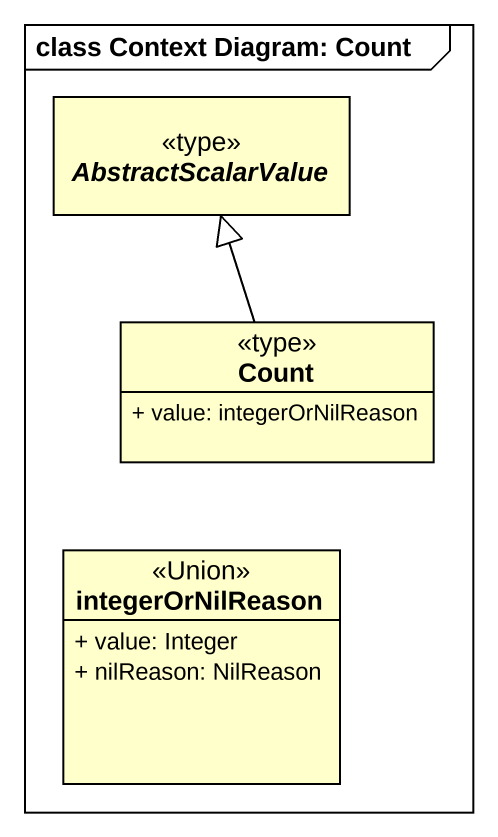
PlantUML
@startuml
mainframe class Context Diagram: Count
hide circle
hide empty members
skinparam classAttributeIconSize 0
abstract class AbstractScalarValue <<type>>
class Count <<type>> {
  + value: integerOrNilReason
}
class integerOrNilReason <<Union>> {
  + value: Integer
  + nilReason: NilReason
}
Count -up-|> AbstractScalarValue
@enduml
